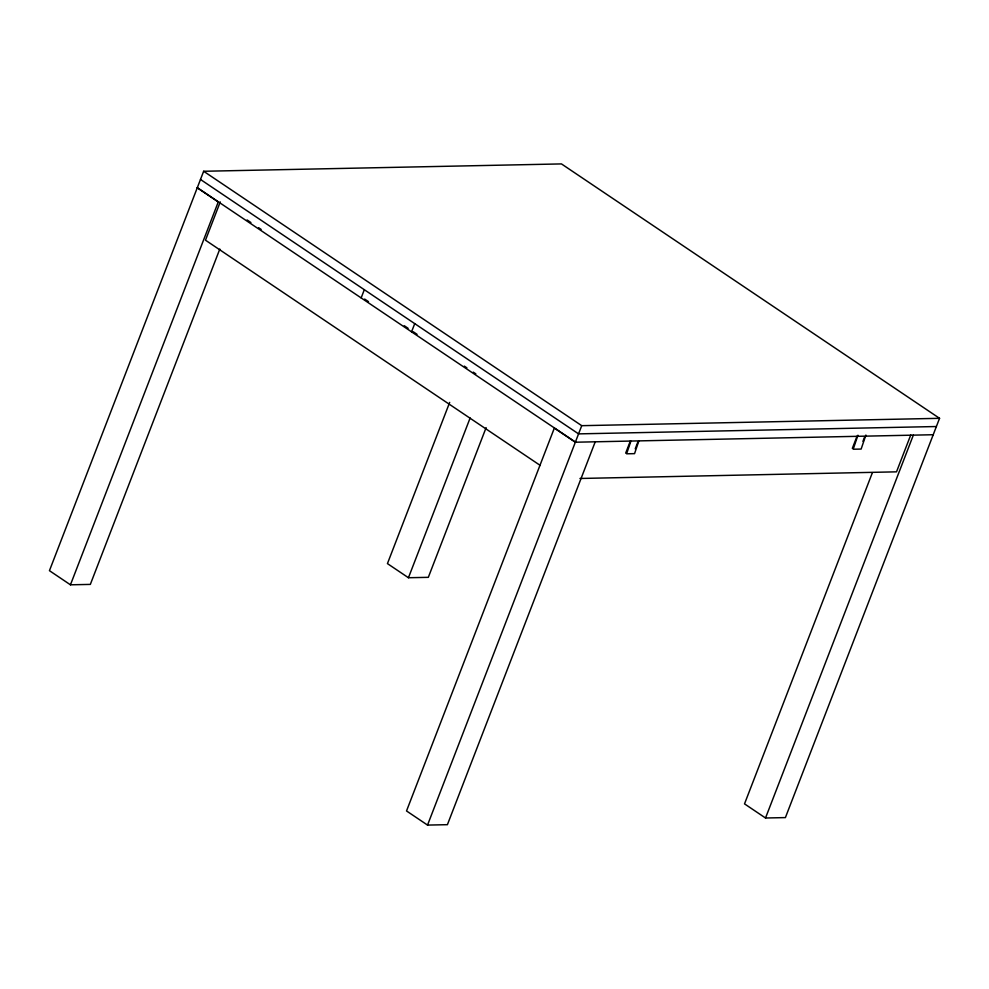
<?xml version="1.0" encoding="UTF-8"?>
<svg xmlns="http://www.w3.org/2000/svg" width="989" height="989" viewBox="0 0 989 989"><rect width="100%" height="100%" fill="white"/><g stroke="black" fill="none" stroke-linecap="round" stroke-linejoin="round"><path stroke-width="1.48" d="M630.883 441.193L626.606 453.803L634.555 453.642L638.832 441.032M857.945 435.222L853.186 449.229L861.135 449.068L865.894 435.061M872.335 472.816L744.519 803.872L765.523 818.002L785.402 817.594L939.55 418.322L561.468 163.914L203.647 171.27L49.45 570.678L70.454 584.808L90.333 584.4L219.818 249.03M70.454 584.808L218.272 201.941L197.268 187.811M220.263 201.904L205.489 240.191L540.291 465.46M361.146 297.924L364.323 289.715M411.56 331.834L414.725 323.638M449.686 402.387L387.441 563.606L408.445 577.737L428.324 577.329L486.118 427.631M408.445 577.737L470.134 417.964M933.22 434.727L575.351 442.219L554.347 428.076L406.528 810.955L427.532 825.086L581.73 425.678L939.55 418.322M595.23 441.811L447.411 824.678L427.532 825.086M625.666 453.147L630.426 440.797M635.222 448.833L637.856 441.996M852.32 448.4L857.092 436.05M862.927 441.354L864.51 437.249M910.745 434.975L896.516 471.84L579.95 478.478M765.523 818.002L913.341 435.135M936.385 426.531L578.565 433.874L200.483 179.466M203.647 171.27L581.73 425.678M247.089 219.954L250.922 222.537M258.599 227.693L261.145 229.411M364.657 299.061L368.489 301.645M404.266 325.715L408.098 328.299M413.217 331.735L417.049 334.319M464.323 366.128L466.882 367.846M473.274 372.148L475.833 373.867M197.318 187.675L575.4 442.083"/></g></svg>
